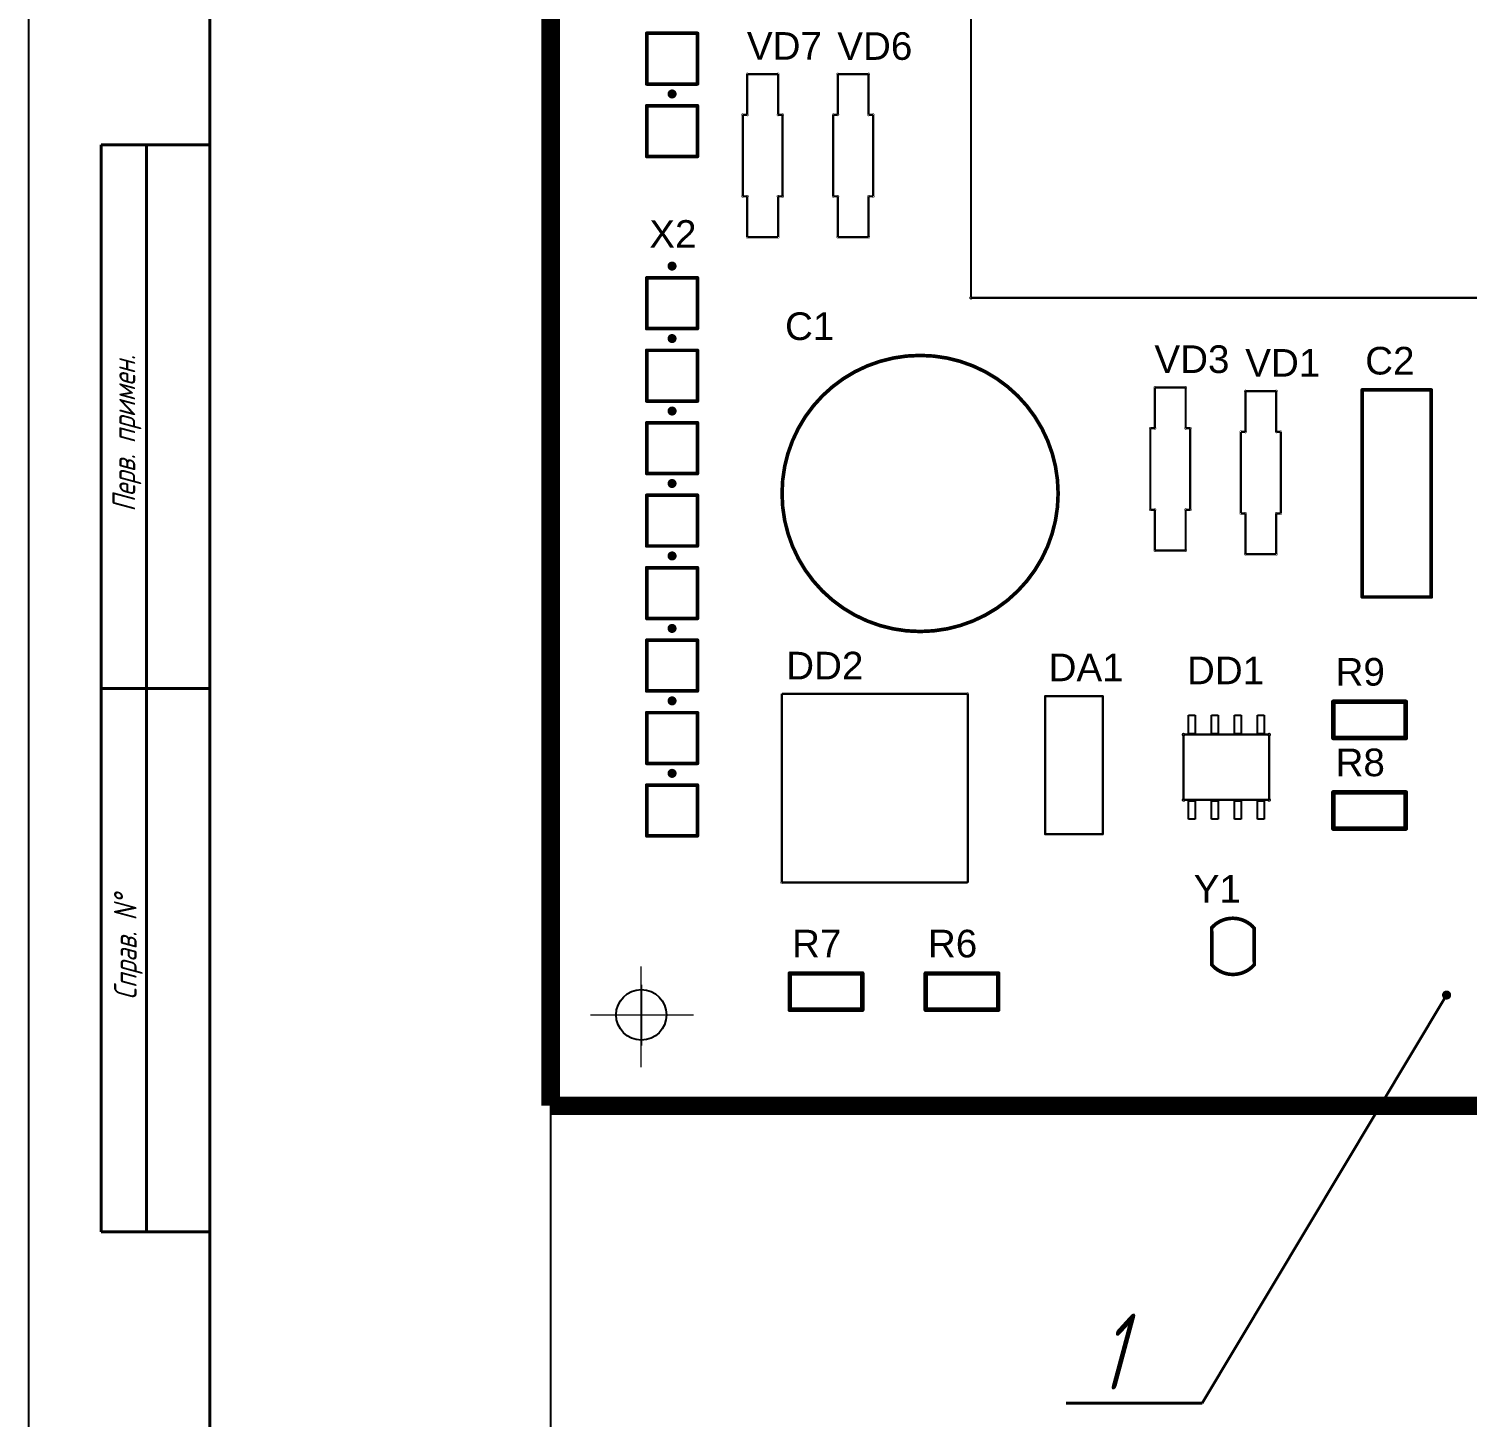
# Model space of a CAD drawing. Header units: millimetres. Extents: x 4478846 to 4492776, y 3796523 to 3799112.
# Drawn here: x 4489528.6 to 4489687.4, y 3797299.9 to 3797453.2 of the extents above; entities that cross this region are included whole.
import ezdxf
from ezdxf.enums import TextEntityAlignment as Align

# ---------------------------------------------------------------- set-up
doc = ezdxf.new("R2010")
doc.units = ezdxf.units.MM
doc.linetypes.add('CENTER2', pattern=[28.575, 19.05, -3.175, 3.175, -3.175])
doc.layers.get('Defpoints').update_dxf_attribs({"color": 5})
for name, color, linetype, lineweight in [('1', 1, 'Continuous', 40), ('2', 3, 'CENTER2', 20), ('dim', 7, 'Continuous', 20), ('Tonkaya', 3, 'Continuous', 25), ('Основная', 7, 'Continuous', 40)]:
    doc.layers.add(name, color=color, linetype=linetype, lineweight=lineweight)
for name, color, linetype in [('InternalPlane1', 76, 'Continuous'), ('KONTUR', 7, 'Continuous'), ('Mechanical16', 56, 'Continuous'), ('TopOverlay', 2, 'Continuous'), ('Текст', 4, 'Continuous')]:
    doc.layers.add(name, color=color, linetype=linetype)
doc.styles.add('35', font='gostw.shx', dxfattribs={"width": 0.65, "oblique": 15, "height": 3.5})
doc.styles.add('5', font='gostw.shx', dxfattribs={"width": 0.75, "oblique": 15, "height": 5})
doc.styles.add('7', font='gostw.shx', dxfattribs={"width": 0.75, "oblique": 15, "height": 7})
doc.styles.get("Standard").update_dxf_attribs({"font": 'arial.ttf'})
doc.styles.add('стиль1', font='romans.shx', dxfattribs={"width": 0.75, "oblique": 15, "height": 3.5})
doc.dimstyles.new('BUT$0', dxfattribs={"dimtxt": 3.5, "dimasz": 4, "dimexe": 2, "dimexo": 0, "dimgap": 1, "dimtad": 1, "dimdec": 4, "dimzin": 9, "dimdsep": 46, "dimtxsty": '35', "dimcen": 0, "dimclrd": 256, "dimclre": 256, "dimclrt": 256, "dimadec": 0, "dimazin": 0, "dimtfac": 0.7, "dimtdec": 4, "dimtmove": 0, "dimatfit": 0, "dimfxl": 1, "dimtolj": 1, "dimtzin": 9, "dimarcsym": 0})

# ---------------------------------------------------------------- blocks, each defined once
blk = doc.blocks.new('*D223')
at = {"layer": 'Defpoints', "color": 0, "transparency": 16777216}
for p in [(4489586.26, 3797524.32), (4489842.26, 3797524.32), (4489586.26, 3797290.23)]:
    blk.add_point(p, dxfattribs=at)
at = {"layer": 'dim', "lineweight": -2, "transparency": 16777216}
for p, q in [((4489586.26, 3797524.32), (4489586.26, 3797288.23)), ((4489842.26, 3797524.32), (4489842.26, 3797288.23)), ((4489838.26, 3797290.23), (4489590.26, 3797290.23))]:
    blk.add_line(p, q, dxfattribs=at)
at = {"layer": 'dim', "transparency": 16777216}
for points in [[(4489590.26, 3797290.9), (4489590.26, 3797289.57), (4489586.26, 3797290.23)], [(4489838.26, 3797290.9), (4489838.26, 3797289.57), (4489842.26, 3797290.23)]]:
    blk.add_solid(points, dxfattribs=at)
at = {"layer": 'dim', "transparency": 16777216, "insert": (4489712.78, 3797293.73), "char_height": 5, "attachment_point": 5, "style": '5'}
blk.add_mtext('\\A1;130*', dxfattribs=at)

msp = doc.modelspace()

# ---------------------------------------------------------------- linework, layer by layer
at = {"layer": '1'}
for p in [(4489685.16736, 3797346.53946), (4489643.1812, 3797301.47607)]:
    msp.add_line(p, (4489658.1812, 3797301.47607), dxfattribs=at)
at = {"layer": '1', "const_width": 2.032}
for points in [[(4489586.26336, 3797334.31577), (4489586.26336, 3797524.31577)], [(4489586.26336, 3797334.31577), (4489586.26336, 3797524.31577)], [(4489586.26336, 3797334.31577), (4489842.26336, 3797334.31577)]]:
    msp.add_lwpolyline(points, dxfattribs=at)
at = {"layer": '1', "const_width": 0.5, "flags": 128}
msp.add_lwpolyline([(4489684.91736, 3797346.53946, -1), (4489685.41736, 3797346.53946, -1)], format="xyb", close=True, dxfattribs=at)
at = {"layer": '2'}
for p, q in [((4489596.26336, 3797338.56664), (4489596.26336, 3797349.68977)), ((4489596.26336, 3797340.97497), (4489596.26336, 3797347.13464)), ((4489590.65554, 3797344.35064), (4489602.04736, 3797344.35064)), ((4489592.64415, 3797344.35064), (4489599.04736, 3797344.35064))]:
    msp.add_line(p, q, dxfattribs=at)
at = {"layer": 'InternalPlane1', "const_width": 2.032}
msp.add_lwpolyline([(4489586.26336, 3797334.31577), (4489842.26336, 3797334.31577)], dxfattribs=at)
at = {"layer": 'KONTUR', "color": 7}
msp.add_line((4489528.64734, 3797148.38812), (4489528.64734, 3797568.38812), dxfattribs=at)
at = {"layer": 'Mechanical16', "const_width": 0.05}
for points in [[(4489611.75841, 3797379.79575, 1), (4489611.80841, 3797379.79575, 1)], [(4489611.75841, 3797379.79575, 1), (4489611.80841, 3797379.79575, 1)], [(4489632.27836, 3797358.95576, 1), (4489632.32836, 3797358.95576, 1)], [(4489632.27836, 3797358.95576, 1), (4489632.32836, 3797358.95576, 1)]]:
    msp.add_lwpolyline(points, format="xyb", close=True, dxfattribs=at)
at = {"layer": 'Tonkaya', "color": 7, "lineweight": -2}
msp.add_line((4489596.26336, 3797347.65657), (4489596.26336, 3797340.97497), dxfattribs=at)
at = {"layer": 'TopOverlay'}
for p, q in [((4489656.68776, 3797375.39177), (4489656.68776, 3797377.42377)), ((4489656.68776, 3797377.42377), (4489657.39896, 3797377.42377)), ((4489656.68776, 3797375.39177), (4489656.68776, 3797377.42377)), ((4489656.68776, 3797377.42377), (4489657.39896, 3797377.42377)), ((4489657.39896, 3797377.42377), (4489657.39896, 3797375.39177)), ((4489657.39896, 3797377.42377), (4489657.39896, 3797375.39177)), ((4489659.22776, 3797375.39177), (4489659.22776, 3797377.42377)), ((4489659.22776, 3797377.42377), (4489659.93896, 3797377.42377)), ((4489659.22776, 3797375.39177), (4489659.22776, 3797377.42377)), ((4489659.22776, 3797377.42377), (4489659.93896, 3797377.42377)), ((4489659.93896, 3797377.42377), (4489659.93896, 3797375.39177)), ((4489659.93896, 3797377.42377), (4489659.93896, 3797375.39177)), ((4489661.76776, 3797375.39177), (4489661.76776, 3797377.42377)), ((4489661.76776, 3797377.42377), (4489662.47896, 3797377.42377)), ((4489661.76776, 3797375.39177), (4489661.76776, 3797377.42377)), ((4489661.76776, 3797377.42377), (4489662.47896, 3797377.42377)), ((4489662.47896, 3797377.42377), (4489662.47896, 3797375.39177)), ((4489662.47896, 3797377.42377), (4489662.47896, 3797375.39177)), ((4489664.30776, 3797375.39177), (4489664.30776, 3797377.42377)), ((4489664.30776, 3797377.42377), (4489665.01896, 3797377.42377)), ((4489664.30776, 3797375.39177), (4489664.30776, 3797377.42377)), ((4489664.30776, 3797377.42377), (4489665.01896, 3797377.42377)), ((4489665.01896, 3797377.42377), (4489665.01896, 3797375.39177)), ((4489665.01896, 3797377.42377), (4489665.01896, 3797375.39177)), ((4489657.39896, 3797375.39177), (4489656.68776, 3797375.39177)), ((4489657.39896, 3797375.39177), (4489656.68776, 3797375.39177)), ((4489659.93896, 3797375.39177), (4489659.22776, 3797375.39177)), ((4489659.93896, 3797375.39177), (4489659.22776, 3797375.39177)), ((4489662.47896, 3797375.39177), (4489661.76776, 3797375.39177)), ((4489662.47896, 3797375.39177), (4489661.76776, 3797375.39177)), ((4489665.01896, 3797375.39177), (4489664.30776, 3797375.39177)), ((4489665.01896, 3797375.39177), (4489664.30776, 3797375.39177)), ((4489656.68776, 3797365.94297), (4489656.68776, 3797367.97497)), ((4489656.68776, 3797367.97497), (4489657.39896, 3797367.97497)), ((4489656.68776, 3797365.94297), (4489656.68776, 3797367.97497)), ((4489656.68776, 3797367.97497), (4489657.39896, 3797367.97497)), ((4489657.39896, 3797367.97497), (4489657.39896, 3797365.94297)), ((4489657.39896, 3797367.97497), (4489657.39896, 3797365.94297)), ((4489659.22776, 3797365.94297), (4489659.22776, 3797367.97497)), ((4489659.22776, 3797367.97497), (4489659.93896, 3797367.97497)), ((4489659.22776, 3797365.94297), (4489659.22776, 3797367.97497)), ((4489659.22776, 3797367.97497), (4489659.93896, 3797367.97497)), ((4489659.93896, 3797367.97497), (4489659.93896, 3797365.94297)), ((4489659.93896, 3797367.97497), (4489659.93896, 3797365.94297)), ((4489661.76776, 3797365.94297), (4489661.76776, 3797367.97497)), ((4489661.76776, 3797367.97497), (4489662.47896, 3797367.97497)), ((4489661.76776, 3797365.94297), (4489661.76776, 3797367.97497)), ((4489661.76776, 3797367.97497), (4489662.47896, 3797367.97497)), ((4489662.47896, 3797367.97497), (4489662.47896, 3797365.94297)), ((4489662.47896, 3797367.97497), (4489662.47896, 3797365.94297)), ((4489664.30776, 3797365.94297), (4489664.30776, 3797367.97497)), ((4489664.30776, 3797367.97497), (4489665.01896, 3797367.97497)), ((4489664.30776, 3797365.94297), (4489664.30776, 3797367.97497)), ((4489664.30776, 3797367.97497), (4489665.01896, 3797367.97497)), ((4489665.01896, 3797367.97497), (4489665.01896, 3797365.94297)), ((4489665.01896, 3797367.97497), (4489665.01896, 3797365.94297)), ((4489657.39896, 3797365.94297), (4489656.68776, 3797365.94297)), ((4489657.39896, 3797365.94297), (4489656.68776, 3797365.94297)), ((4489659.93896, 3797365.94297), (4489659.22776, 3797365.94297)), ((4489659.93896, 3797365.94297), (4489659.22776, 3797365.94297)), ((4489662.47896, 3797365.94297), (4489661.76776, 3797365.94297)), ((4489662.47896, 3797365.94297), (4489661.76776, 3797365.94297)), ((4489665.01896, 3797365.94297), (4489664.30776, 3797365.94297)), ((4489665.01896, 3797365.94297), (4489664.30776, 3797365.94297))]:
    msp.add_line(p, q, dxfattribs=at)
for points, const_width in [([(4489632.66333, 3797423.51575), (4489632.66333, 3797512.51573)], 0.254), ([(4489596.86335, 3797447.11581), (4489596.86335, 3797452.7158)], 0.4), ([(4489596.86335, 3797452.7158), (4489602.46334, 3797452.7158)], 0.4), ([(4489602.46334, 3797447.11581), (4489602.46334, 3797452.7158)], 0.4), ([(4489596.86335, 3797447.11581), (4489602.46334, 3797447.11581)], 0.4), ([(4489607.96335, 3797448.21573), (4489611.3634, 3797448.21573)], 0.254), ([(4489607.96335, 3797443.71576), (4489607.96335, 3797448.21573)], 0.254), ([(4489611.3634, 3797443.71576), (4489611.3634, 3797448.21573)], 0.254), ([(4489617.96333, 3797448.21573), (4489621.36338, 3797448.21573)], 0.254), ([(4489617.96333, 3797443.71576), (4489617.96333, 3797448.21573)], 0.254), ([(4489621.36338, 3797443.71576), (4489621.36338, 3797448.21573)], 0.254), ([(4489596.86335, 3797439.11572), (4489596.86335, 3797444.71581)], 0.4), ([(4489596.86335, 3797444.71581), (4489602.46334, 3797444.71581)], 0.4), ([(4489602.46334, 3797439.11582), (4489602.46334, 3797444.71581)], 0.4), ([(4489607.46338, 3797443.71576), (4489607.96335, 3797443.71576)], 0.254), ([(4489607.46338, 3797434.71573), (4489607.46338, 3797443.71576)], 0.254), ([(4489611.3634, 3797443.71576), (4489611.86337, 3797443.71576)], 0.254), ([(4489611.86337, 3797434.71573), (4489611.86337, 3797443.71576)], 0.254), ([(4489617.46336, 3797443.71576), (4489617.96333, 3797443.71576)], 0.254), ([(4489617.46336, 3797434.71573), (4489617.46336, 3797443.71576)], 0.254), ([(4489621.36338, 3797443.71576), (4489621.86335, 3797443.71576)], 0.254), ([(4489621.86335, 3797434.71573), (4489621.86335, 3797443.71576)], 0.254), ([(4489596.86335, 3797439.11582), (4489602.46334, 3797439.11582)], 0.4), ([(4489607.46338, 3797434.71573), (4489607.96335, 3797434.71573)], 0.254), ([(4489607.96335, 3797430.21577), (4489607.96335, 3797434.71573)], 0.254), ([(4489611.3634, 3797430.21577), (4489611.3634, 3797434.71573)], 0.254), ([(4489611.3634, 3797434.71573), (4489611.86337, 3797434.71573)], 0.254), ([(4489617.46336, 3797434.71573), (4489617.96333, 3797434.71573)], 0.254), ([(4489617.96333, 3797430.21577), (4489617.96333, 3797434.71573)], 0.254), ([(4489621.36338, 3797430.21577), (4489621.36338, 3797434.71573)], 0.254), ([(4489621.36338, 3797434.71573), (4489621.86335, 3797434.71573)], 0.254), ([(4489607.96335, 3797430.21577), (4489611.3634, 3797430.21577)], 0.254), ([(4489617.96333, 3797430.21577), (4489621.36338, 3797430.21577)], 0.254), ([(4489596.86335, 3797420.11581), (4489596.86335, 3797425.7158)], 0.4), ([(4489596.86335, 3797425.7158), (4489602.46334, 3797425.7158)], 0.4), ([(4489602.46334, 3797420.11581), (4489602.46334, 3797425.7158)], 0.4), ([(4489632.66333, 3797423.51575), (4489801.66335, 3797423.51575)], 0.254), ([(4489596.86335, 3797420.11581), (4489602.46334, 3797420.11581)], 0.4), ([(4489596.86335, 3797417.71582), (4489602.46334, 3797417.71582)], 0.4), ([(4489596.86335, 3797412.11573), (4489596.86335, 3797417.71582)], 0.4), ([(4489602.46334, 3797412.11583), (4489602.46334, 3797417.71582)], 0.4), ([(4489652.96331, 3797413.61575), (4489656.36336, 3797413.61575)], 0.254), ([(4489652.96331, 3797409.11578), (4489652.96331, 3797413.61575)], 0.254), ([(4489656.36336, 3797409.11578), (4489656.36336, 3797413.61575)], 0.254), ([(4489675.85339, 3797390.4858), (4489675.85339, 3797413.3458)], 0.4), ([(4489675.85339, 3797413.3458), (4489683.47339, 3797413.3458)], 0.4), ([(4489683.47339, 3797390.4858), (4489683.47339, 3797413.3458)], 0.4), ([(4489596.86335, 3797412.11583), (4489602.46334, 3797412.11583)], 0.4), ([(4489662.96339, 3797413.21575), (4489666.36334, 3797413.21575)], 0.254), ([(4489662.96339, 3797408.71578), (4489662.96339, 3797413.21575)], 0.254), ([(4489666.36334, 3797408.71578), (4489666.36334, 3797413.21575)], 0.254), ([(4489596.86335, 3797409.71573), (4489602.46334, 3797409.71573)], 0.4), ([(4489596.86335, 3797404.11574), (4489596.86335, 3797409.71573)], 0.4), ([(4489602.46334, 3797404.11574), (4489602.46334, 3797409.71573)], 0.4), ([(4489652.46334, 3797409.11578), (4489652.96331, 3797409.11578)], 0.254), ([(4489652.46334, 3797400.11575), (4489652.46334, 3797409.11578)], 0.254), ([(4489656.36336, 3797409.11578), (4489656.86333, 3797409.11578)], 0.254), ([(4489656.86333, 3797400.11575), (4489656.86333, 3797409.11578)], 0.254), ([(4489662.46332, 3797408.71578), (4489662.96339, 3797408.71578)], 0.254), ([(4489662.46332, 3797399.71575), (4489662.46332, 3797408.71578)], 0.254), ([(4489666.36334, 3797408.71578), (4489666.86341, 3797408.71578)], 0.254), ([(4489666.86341, 3797399.71575), (4489666.86341, 3797408.71578)], 0.254), ([(4489596.86335, 3797404.11574), (4489602.46334, 3797404.11574)], 0.4), ([(4489596.86335, 3797401.71575), (4489602.46334, 3797401.71575)], 0.4), ([(4489596.86335, 3797396.11576), (4489596.86335, 3797401.71575)], 0.4), ([(4489602.46334, 3797396.11576), (4489602.46334, 3797401.71575)], 0.4), ([(4489652.46334, 3797400.11575), (4489652.96331, 3797400.11575)], 0.254), ([(4489652.96331, 3797395.61578), (4489652.96331, 3797400.11575)], 0.254), ([(4489656.36336, 3797395.61578), (4489656.36336, 3797400.11575)], 0.254), ([(4489656.36336, 3797400.11575), (4489656.86333, 3797400.11575)], 0.254), ([(4489662.46332, 3797399.71575), (4489662.96339, 3797399.71575)], 0.254), ([(4489662.96339, 3797395.21579), (4489662.96339, 3797399.71575)], 0.254), ([(4489666.36334, 3797395.21579), (4489666.36334, 3797399.71575)], 0.254), ([(4489666.36334, 3797399.71575), (4489666.86341, 3797399.71575)], 0.254), ([(4489596.86335, 3797396.11576), (4489602.46334, 3797396.11576)], 0.4), ([(4489652.96331, 3797395.61578), (4489656.36336, 3797395.61578)], 0.254), ([(4489662.96339, 3797395.21579), (4489666.36334, 3797395.21579)], 0.254), ([(4489596.86335, 3797393.71576), (4489602.46334, 3797393.71576)], 0.4), ([(4489596.86335, 3797388.11577), (4489596.86335, 3797393.71576)], 0.4), ([(4489602.46334, 3797388.11577), (4489602.46334, 3797393.71576)], 0.4), ([(4489675.85339, 3797390.4858), (4489683.47339, 3797390.4858)], 0.4), ([(4489596.86335, 3797388.11577), (4489602.46334, 3797388.11577)], 0.4), ([(4489596.86335, 3797380.11579), (4489596.86335, 3797385.71578)], 0.4), ([(4489596.86335, 3797385.71578), (4489602.46334, 3797385.71578)], 0.4), ([(4489602.46334, 3797380.11579), (4489602.46334, 3797385.71578)], 0.4), ([(4489596.86335, 3797380.11579), (4489602.46334, 3797380.11579)], 0.4), ([(4489611.78341, 3797379.79575), (4489632.30336, 3797379.79575)], 0.254), ([(4489611.78341, 3797358.95576), (4489611.78341, 3797379.79575)], 0.254), ([(4489632.30336, 3797358.95576), (4489632.30336, 3797379.79575)], 0.254), ([(4489640.85341, 3797364.29576), (4489640.85341, 3797379.53576)], 0.254), ([(4489640.85341, 3797379.53576), (4489647.20341, 3797379.53576)], 0.254), ([(4489647.20341, 3797364.29576), (4489647.20341, 3797379.53576)], 0.254), ([(4489672.66335, 3797378.91579), (4489680.66333, 3797378.91579)], 0.508), ([(4489672.66335, 3797374.9158), (4489672.66335, 3797378.91579)], 0.508), ([(4489680.66333, 3797374.9158), (4489680.66333, 3797378.91579)], 0.508), ([(4489596.86335, 3797372.11581), (4489596.86335, 3797377.7158)], 0.4), ([(4489596.86335, 3797377.7158), (4489602.46334, 3797377.7158)], 0.4), ([(4489602.46334, 3797372.11581), (4489602.46334, 3797377.7158)], 0.4), ([(4489656.12937, 3797368.07741), (4489656.12937, 3797375.28938)], 0.254), ([(4489656.12937, 3797375.28938), (4489665.57736, 3797375.28938)], 0.254), ([(4489656.12937, 3797375.28938), (4489665.57736, 3797375.28938)], 0.254), ([(4489665.57736, 3797368.07741), (4489665.57736, 3797375.28938)], 0.254), ([(4489672.66335, 3797374.9158), (4489680.66333, 3797374.9158)], 0.508), ([(4489596.86335, 3797372.11581), (4489602.46334, 3797372.11581)], 0.4), ([(4489596.86335, 3797364.11582), (4489596.86335, 3797369.71581)], 0.4), ([(4489596.86335, 3797369.71581), (4489602.46334, 3797369.71581)], 0.4), ([(4489602.46334, 3797364.11582), (4489602.46334, 3797369.71581)], 0.4), ([(4489672.66335, 3797368.91581), (4489680.66333, 3797368.91581)], 0.508), ([(4489672.66335, 3797364.91582), (4489672.66335, 3797368.91581)], 0.508), ([(4489680.66333, 3797364.91582), (4489680.66333, 3797368.91581)], 0.508), ([(4489656.12937, 3797368.07741), (4489665.57736, 3797368.07741)], 0.254), ([(4489656.12937, 3797368.07741), (4489665.57736, 3797368.07741)], 0.254), ([(4489596.86335, 3797364.11582), (4489602.46334, 3797364.11582)], 0.4), ([(4489640.85341, 3797364.29576), (4489647.20341, 3797364.29576)], 0.254), ([(4489672.66335, 3797364.91582), (4489680.66333, 3797364.91582)], 0.508), ([(4489611.78341, 3797358.95576), (4489632.30336, 3797358.95576)], 0.254), ([(4489659.25288, 3797349.93657), (4489659.23292, 3797353.96004)], 0.4), ([(4489663.94195, 3797349.90403), (4489663.922, 3797353.92751)], 0.4), ([(4489612.66337, 3797348.91575), (4489620.66335, 3797348.91575)], 0.508), ([(4489612.66337, 3797344.91576), (4489612.66337, 3797348.91575)], 0.508), ([(4489620.66335, 3797344.91576), (4489620.66335, 3797348.91575)], 0.508), ([(4489627.66339, 3797348.91575), (4489635.66337, 3797348.91575)], 0.508), ([(4489627.66339, 3797344.91576), (4489627.66339, 3797348.91575)], 0.508), ([(4489635.66337, 3797344.91576), (4489635.66337, 3797348.91575)], 0.508), ([(4489612.66337, 3797344.91576), (4489620.66335, 3797344.91576)], 0.508), ([(4489627.66339, 3797344.91576), (4489635.66337, 3797344.91576)], 0.508)]:
    msp.add_lwpolyline(points, dxfattribs=dict(at, const_width=const_width))
for points, const_width in [([(4489596.76335, 3797452.7158, 1), (4489596.96335, 3797452.7158, 1)], 0.2), ([(4489596.76335, 3797452.7158, 1), (4489596.96335, 3797452.7158, 1)], 0.2), ([(4489602.36334, 3797452.7158, 1), (4489602.56334, 3797452.7158, 1)], 0.2), ([(4489602.36334, 3797452.7158, 1), (4489602.56334, 3797452.7158, 1)], 0.2), ([(4489607.93835, 3797448.21573, 1), (4489607.98835, 3797448.21573, 1)], 0.254), ([(4489607.93835, 3797448.21573, 1), (4489607.98835, 3797448.21573, 1)], 0.254), ([(4489611.3384, 3797448.21573, 1), (4489611.38839, 3797448.21573, 1)], 0.254), ([(4489611.3384, 3797448.21573, 1), (4489611.38839, 3797448.21573, 1)], 0.254), ([(4489617.93833, 3797448.21573, 1), (4489617.98833, 3797448.21573, 1)], 0.254), ([(4489617.93833, 3797448.21573, 1), (4489617.98833, 3797448.21573, 1)], 0.254), ([(4489621.33838, 3797448.21573, 1), (4489621.38837, 3797448.21573, 1)], 0.254), ([(4489621.33838, 3797448.21573, 1), (4489621.38837, 3797448.21573, 1)], 0.254), ([(4489596.76335, 3797447.11581, 1), (4489596.96335, 3797447.11581, 1)], 0.2), ([(4489596.76335, 3797447.11581, 1), (4489596.96335, 3797447.11581, 1)], 0.2), ([(4489602.36334, 3797447.11581, 1), (4489602.56334, 3797447.11581, 1)], 0.2), ([(4489602.36334, 3797447.11581, 1), (4489602.56334, 3797447.11581, 1)], 0.2), ([(4489599.91336, 3797446.01577, 1), (4489599.41336, 3797446.01577, 1)], 0.5), ([(4489599.28836, 3797446.01577, 1), (4489599.53835, 3797446.01577, 1)], 0.25), ([(4489599.78836, 3797446.01577, 1), (4489600.03836, 3797446.01577, 1)], 0.25), ([(4489596.76335, 3797444.71581, 1), (4489596.96335, 3797444.71581, 1)], 0.2), ([(4489596.76335, 3797444.71581, 1), (4489596.96335, 3797444.71581, 1)], 0.2), ([(4489602.36334, 3797444.71581, 1), (4489602.56334, 3797444.71581, 1)], 0.2), ([(4489602.36334, 3797444.71581, 1), (4489602.56334, 3797444.71581, 1)], 0.2), ([(4489607.43838, 3797443.71576, 1), (4489607.48838, 3797443.71576, 1)], 0.254), ([(4489607.43838, 3797443.71576, 1), (4489607.48838, 3797443.71576, 1)], 0.254), ([(4489607.93835, 3797443.71576, 1), (4489607.98835, 3797443.71576, 1)], 0.254), ([(4489607.93835, 3797443.71576, 1), (4489607.98835, 3797443.71576, 1)], 0.254), ([(4489611.3384, 3797443.71576, 1), (4489611.38839, 3797443.71576, 1)], 0.254), ([(4489611.3384, 3797443.71576, 1), (4489611.38839, 3797443.71576, 1)], 0.254), ([(4489611.83837, 3797443.71576, 1), (4489611.88837, 3797443.71576, 1)], 0.254), ([(4489611.83837, 3797443.71576, 1), (4489611.88837, 3797443.71576, 1)], 0.254), ([(4489617.43836, 3797443.71576, 1), (4489617.48836, 3797443.71576, 1)], 0.254), ([(4489617.43836, 3797443.71576, 1), (4489617.48836, 3797443.71576, 1)], 0.254), ([(4489617.93833, 3797443.71576, 1), (4489617.98833, 3797443.71576, 1)], 0.254), ([(4489617.93833, 3797443.71576, 1), (4489617.98833, 3797443.71576, 1)], 0.254), ([(4489621.33838, 3797443.71576, 1), (4489621.38837, 3797443.71576, 1)], 0.254), ([(4489621.33838, 3797443.71576, 1), (4489621.38837, 3797443.71576, 1)], 0.254), ([(4489621.83835, 3797443.71576, 1), (4489621.88835, 3797443.71576, 1)], 0.254), ([(4489621.83835, 3797443.71576, 1), (4489621.88835, 3797443.71576, 1)], 0.254), ([(4489596.76335, 3797439.11582, 1), (4489596.96335, 3797439.11582, 1)], 0.2), ([(4489596.76335, 3797439.11572, 1), (4489596.96335, 3797439.11572, 1)], 0.2), ([(4489602.36334, 3797439.11582, 1), (4489602.56334, 3797439.11582, 1)], 0.2), ([(4489602.36334, 3797439.11582, 1), (4489602.56334, 3797439.11582, 1)], 0.2), ([(4489607.43838, 3797434.71573, 1), (4489607.48838, 3797434.71573, 1)], 0.254), ([(4489607.43838, 3797434.71573, 1), (4489607.48838, 3797434.71573, 1)], 0.254), ([(4489607.93835, 3797434.71573, 1), (4489607.98835, 3797434.71573, 1)], 0.254), ([(4489607.93835, 3797434.71573, 1), (4489607.98835, 3797434.71573, 1)], 0.254), ([(4489611.3384, 3797434.71573, 1), (4489611.38839, 3797434.71573, 1)], 0.254), ([(4489611.3384, 3797434.71573, 1), (4489611.38839, 3797434.71573, 1)], 0.254), ([(4489611.83837, 3797434.71573, 1), (4489611.88837, 3797434.71573, 1)], 0.254), ([(4489611.83837, 3797434.71573, 1), (4489611.88837, 3797434.71573, 1)], 0.254), ([(4489617.43836, 3797434.71573, 1), (4489617.48836, 3797434.71573, 1)], 0.254), ([(4489617.43836, 3797434.71573, 1), (4489617.48836, 3797434.71573, 1)], 0.254), ([(4489617.93833, 3797434.71573, 1), (4489617.98833, 3797434.71573, 1)], 0.254), ([(4489617.93833, 3797434.71573, 1), (4489617.98833, 3797434.71573, 1)], 0.254), ([(4489621.33838, 3797434.71573, 1), (4489621.38837, 3797434.71573, 1)], 0.254), ([(4489621.33838, 3797434.71573, 1), (4489621.38837, 3797434.71573, 1)], 0.254), ([(4489621.83835, 3797434.71573, 1), (4489621.88835, 3797434.71573, 1)], 0.254), ([(4489621.83835, 3797434.71573, 1), (4489621.88835, 3797434.71573, 1)], 0.254), ([(4489607.93835, 3797430.21577, 1), (4489607.98835, 3797430.21577, 1)], 0.254), ([(4489607.93835, 3797430.21577, 1), (4489607.98835, 3797430.21577, 1)], 0.254), ([(4489611.3384, 3797430.21577, 1), (4489611.38839, 3797430.21577, 1)], 0.254), ([(4489611.3384, 3797430.21577, 1), (4489611.38839, 3797430.21577, 1)], 0.254), ([(4489617.93833, 3797430.21577, 1), (4489617.98833, 3797430.21577, 1)], 0.254), ([(4489617.93833, 3797430.21577, 1), (4489617.98833, 3797430.21577, 1)], 0.254), ([(4489621.33838, 3797430.21577, 1), (4489621.38837, 3797430.21577, 1)], 0.254), ([(4489621.33838, 3797430.21577, 1), (4489621.38837, 3797430.21577, 1)], 0.254), ([(4489599.91336, 3797427.01577, 1), (4489599.41336, 3797427.01577, 1)], 0.5), ([(4489599.28836, 3797427.01577, 1), (4489599.53835, 3797427.01577, 1)], 0.25), ([(4489599.78836, 3797427.01577, 1), (4489600.03836, 3797427.01577, 1)], 0.25), ([(4489596.76335, 3797425.7158, 1), (4489596.96335, 3797425.7158, 1)], 0.2), ([(4489596.76335, 3797425.7158, 1), (4489596.96335, 3797425.7158, 1)], 0.2), ([(4489602.36334, 3797425.7158, 1), (4489602.56334, 3797425.7158, 1)], 0.2), ([(4489602.36334, 3797425.7158, 1), (4489602.56334, 3797425.7158, 1)], 0.2), ([(4489632.59983, 3797423.51575, 1), (4489632.72683, 3797423.51575, 1)], 0.254), ([(4489632.59983, 3797423.51575, 1), (4489632.72683, 3797423.51575, 1)], 0.254), ([(4489596.76335, 3797420.11581, 1), (4489596.96335, 3797420.11581, 1)], 0.2), ([(4489596.76335, 3797420.11581, 1), (4489596.96335, 3797420.11581, 1)], 0.2), ([(4489602.36334, 3797420.11581, 1), (4489602.56334, 3797420.11581, 1)], 0.2), ([(4489602.36334, 3797420.11581, 1), (4489602.56334, 3797420.11581, 1)], 0.2), ([(4489599.91336, 3797419.01577, 1), (4489599.41336, 3797419.01577, 1)], 0.5), ([(4489599.28836, 3797419.01577, 1), (4489599.53835, 3797419.01577, 1)], 0.25), ([(4489599.78836, 3797419.01577, 1), (4489600.03836, 3797419.01577, 1)], 0.25), ([(4489596.76335, 3797417.71582, 1), (4489596.96335, 3797417.71582, 1)], 0.2), ([(4489596.76335, 3797417.71582, 1), (4489596.96335, 3797417.71582, 1)], 0.2), ([(4489602.36334, 3797417.71582, 1), (4489602.56334, 3797417.71582, 1)], 0.2), ([(4489602.36334, 3797417.71582, 1), (4489602.56334, 3797417.71582, 1)], 0.2), ([(4489642.28336, 3797401.91577, 1), (4489611.80336, 3797401.91577, 1)], 0.4), ([(4489652.93831, 3797413.61575, 1), (4489652.98831, 3797413.61575, 1)], 0.254), ([(4489652.93831, 3797413.61575, 1), (4489652.98831, 3797413.61575, 1)], 0.254), ([(4489656.33836, 3797413.61575, 1), (4489656.38836, 3797413.61575, 1)], 0.254), ([(4489656.33836, 3797413.61575, 1), (4489656.38836, 3797413.61575, 1)], 0.254), ([(4489675.75339, 3797413.3458, 1), (4489675.95339, 3797413.3458, 1)], 0.2), ([(4489675.75339, 3797413.3458, 1), (4489675.95339, 3797413.3458, 1)], 0.2), ([(4489683.37339, 3797413.3458, 1), (4489683.57339, 3797413.3458, 1)], 0.2), ([(4489683.37339, 3797413.3458, 1), (4489683.57339, 3797413.3458, 1)], 0.2), ([(4489596.76335, 3797412.11583, 1), (4489596.96335, 3797412.11583, 1)], 0.2), ([(4489596.76335, 3797412.11573, 1), (4489596.96335, 3797412.11573, 1)], 0.2), ([(4489602.36334, 3797412.11583, 1), (4489602.56334, 3797412.11583, 1)], 0.2), ([(4489602.36334, 3797412.11583, 1), (4489602.56334, 3797412.11583, 1)], 0.2), ([(4489662.9384, 3797413.21575, 1), (4489662.98839, 3797413.21575, 1)], 0.254), ([(4489662.9384, 3797413.21575, 1), (4489662.98839, 3797413.21575, 1)], 0.254), ([(4489666.33834, 3797413.21575, 1), (4489666.38834, 3797413.21575, 1)], 0.254), ([(4489666.33834, 3797413.21575, 1), (4489666.38834, 3797413.21575, 1)], 0.254), ([(4489599.91336, 3797411.01577, 1), (4489599.41336, 3797411.01577, 1)], 0.5), ([(4489599.28836, 3797411.01577, 1), (4489599.53835, 3797411.01577, 1)], 0.25), ([(4489599.78836, 3797411.01577, 1), (4489600.03836, 3797411.01577, 1)], 0.25), ([(4489596.76335, 3797409.71573, 1), (4489596.96335, 3797409.71573, 1)], 0.2), ([(4489596.76335, 3797409.71573, 1), (4489596.96335, 3797409.71573, 1)], 0.2), ([(4489602.36334, 3797409.71573, 1), (4489602.56334, 3797409.71573, 1)], 0.2), ([(4489602.36334, 3797409.71573, 1), (4489602.56334, 3797409.71573, 1)], 0.2), ([(4489652.43834, 3797409.11578, 1), (4489652.48834, 3797409.11578, 1)], 0.254), ([(4489652.43834, 3797409.11578, 1), (4489652.48834, 3797409.11578, 1)], 0.254), ([(4489652.93831, 3797409.11578, 1), (4489652.98831, 3797409.11578, 1)], 0.254), ([(4489652.93831, 3797409.11578, 1), (4489652.98831, 3797409.11578, 1)], 0.254), ([(4489656.33836, 3797409.11578, 1), (4489656.38836, 3797409.11578, 1)], 0.254), ([(4489656.33836, 3797409.11578, 1), (4489656.38836, 3797409.11578, 1)], 0.254), ([(4489656.83833, 3797409.11578, 1), (4489656.88833, 3797409.11578, 1)], 0.254), ([(4489656.83833, 3797409.11578, 1), (4489656.88833, 3797409.11578, 1)], 0.254), ([(4489662.43832, 3797408.71578, 1), (4489662.48832, 3797408.71578, 1)], 0.254), ([(4489662.43832, 3797408.71578, 1), (4489662.48832, 3797408.71578, 1)], 0.254), ([(4489662.9384, 3797408.71578, 1), (4489662.98839, 3797408.71578, 1)], 0.254), ([(4489662.9384, 3797408.71578, 1), (4489662.98839, 3797408.71578, 1)], 0.254), ([(4489666.33834, 3797408.71578, 1), (4489666.38834, 3797408.71578, 1)], 0.254), ([(4489666.33834, 3797408.71578, 1), (4489666.38834, 3797408.71578, 1)], 0.254), ([(4489666.83841, 3797408.71578, 1), (4489666.88841, 3797408.71578, 1)], 0.254), ([(4489666.83841, 3797408.71578, 1), (4489666.88841, 3797408.71578, 1)], 0.254), ([(4489596.76335, 3797404.11574, 1), (4489596.96335, 3797404.11574, 1)], 0.2), ([(4489596.76335, 3797404.11574, 1), (4489596.96335, 3797404.11574, 1)], 0.2), ([(4489602.36334, 3797404.11574, 1), (4489602.56334, 3797404.11574, 1)], 0.2), ([(4489602.36334, 3797404.11574, 1), (4489602.56334, 3797404.11574, 1)], 0.2), ([(4489599.91336, 3797403.01577, 1), (4489599.41336, 3797403.01577, 1)], 0.5), ([(4489599.28836, 3797403.01577, 1), (4489599.53835, 3797403.01577, 1)], 0.25), ([(4489599.78836, 3797403.01577, 1), (4489600.03836, 3797403.01577, 1)], 0.25), ([(4489596.76335, 3797401.71575, 1), (4489596.96335, 3797401.71575, 1)], 0.2), ([(4489596.76335, 3797401.71575, 1), (4489596.96335, 3797401.71575, 1)], 0.2), ([(4489602.36334, 3797401.71575, 1), (4489602.56334, 3797401.71575, 1)], 0.2), ([(4489602.36334, 3797401.71575, 1), (4489602.56334, 3797401.71575, 1)], 0.2), ([(4489611.70336, 3797401.91577, 1), (4489611.90336, 3797401.91577, 1)], 0.2), ([(4489642.18336, 3797401.91577, 1), (4489642.38336, 3797401.91577, 1)], 0.2), ([(4489652.43834, 3797400.11575, 1), (4489652.48834, 3797400.11575, 1)], 0.254), ([(4489652.43834, 3797400.11575, 1), (4489652.48834, 3797400.11575, 1)], 0.254), ([(4489652.93831, 3797400.11575, 1), (4489652.98831, 3797400.11575, 1)], 0.254), ([(4489652.93831, 3797400.11575, 1), (4489652.98831, 3797400.11575, 1)], 0.254), ([(4489656.33836, 3797400.11575, 1), (4489656.38836, 3797400.11575, 1)], 0.254), ([(4489656.33836, 3797400.11575, 1), (4489656.38836, 3797400.11575, 1)], 0.254), ([(4489656.83833, 3797400.11575, 1), (4489656.88833, 3797400.11575, 1)], 0.254), ([(4489656.83833, 3797400.11575, 1), (4489656.88833, 3797400.11575, 1)], 0.254), ([(4489662.43832, 3797399.71575, 1), (4489662.48832, 3797399.71575, 1)], 0.254), ([(4489662.43832, 3797399.71575, 1), (4489662.48832, 3797399.71575, 1)], 0.254), ([(4489662.9384, 3797399.71575, 1), (4489662.98839, 3797399.71575, 1)], 0.254), ([(4489662.9384, 3797399.71575, 1), (4489662.98839, 3797399.71575, 1)], 0.254), ([(4489666.33834, 3797399.71575, 1), (4489666.38834, 3797399.71575, 1)], 0.254), ([(4489666.33834, 3797399.71575, 1), (4489666.38834, 3797399.71575, 1)], 0.254), ([(4489666.83841, 3797399.71575, 1), (4489666.88841, 3797399.71575, 1)], 0.254), ([(4489666.83841, 3797399.71575, 1), (4489666.88841, 3797399.71575, 1)], 0.254), ([(4489596.76335, 3797396.11576, 1), (4489596.96335, 3797396.11576, 1)], 0.2), ([(4489596.76335, 3797396.11576, 1), (4489596.96335, 3797396.11576, 1)], 0.2), ([(4489602.36334, 3797396.11576, 1), (4489602.56334, 3797396.11576, 1)], 0.2), ([(4489602.36334, 3797396.11576, 1), (4489602.56334, 3797396.11576, 1)], 0.2), ([(4489599.91336, 3797395.01578, 1), (4489599.41336, 3797395.01578, 1)], 0.5), ([(4489599.28836, 3797395.01578, 1), (4489599.53835, 3797395.01578, 1)], 0.25), ([(4489599.78836, 3797395.01578, 1), (4489600.03836, 3797395.01578, 1)], 0.25), ([(4489652.93831, 3797395.61578, 1), (4489652.98831, 3797395.61578, 1)], 0.254), ([(4489652.93831, 3797395.61578, 1), (4489652.98831, 3797395.61578, 1)], 0.254), ([(4489656.33836, 3797395.61578, 1), (4489656.38836, 3797395.61578, 1)], 0.254), ([(4489656.33836, 3797395.61578, 1), (4489656.38836, 3797395.61578, 1)], 0.254), ([(4489662.9384, 3797395.21579, 1), (4489662.98839, 3797395.21579, 1)], 0.254), ([(4489662.9384, 3797395.21579, 1), (4489662.98839, 3797395.21579, 1)], 0.254), ([(4489666.33834, 3797395.21579, 1), (4489666.38834, 3797395.21579, 1)], 0.254), ([(4489666.33834, 3797395.21579, 1), (4489666.38834, 3797395.21579, 1)], 0.254), ([(4489596.76335, 3797393.71576, 1), (4489596.96335, 3797393.71576, 1)], 0.2), ([(4489596.76335, 3797393.71576, 1), (4489596.96335, 3797393.71576, 1)], 0.2), ([(4489602.36334, 3797393.71576, 1), (4489602.56334, 3797393.71576, 1)], 0.2), ([(4489602.36334, 3797393.71576, 1), (4489602.56334, 3797393.71576, 1)], 0.2), ([(4489675.75339, 3797390.4858, 1), (4489675.95339, 3797390.4858, 1)], 0.2), ([(4489675.75339, 3797390.4858, 1), (4489675.95339, 3797390.4858, 1)], 0.2), ([(4489683.37339, 3797390.4858, 1), (4489683.57339, 3797390.4858, 1)], 0.2), ([(4489683.37339, 3797390.4858, 1), (4489683.57339, 3797390.4858, 1)], 0.2), ([(4489596.76335, 3797388.11577, 1), (4489596.96335, 3797388.11577, 1)], 0.2), ([(4489596.76335, 3797388.11577, 1), (4489596.96335, 3797388.11577, 1)], 0.2), ([(4489602.36334, 3797388.11577, 1), (4489602.56334, 3797388.11577, 1)], 0.2), ([(4489602.36334, 3797388.11577, 1), (4489602.56334, 3797388.11577, 1)], 0.2), ([(4489599.91336, 3797387.01578, 1), (4489599.41336, 3797387.01578, 1)], 0.5), ([(4489599.28836, 3797387.01578, 1), (4489599.53835, 3797387.01578, 1)], 0.25), ([(4489599.78836, 3797387.01578, 1), (4489600.03836, 3797387.01578, 1)], 0.25), ([(4489596.76335, 3797385.71578, 1), (4489596.96335, 3797385.71578, 1)], 0.2), ([(4489596.76335, 3797385.71578, 1), (4489596.96335, 3797385.71578, 1)], 0.2), ([(4489602.36334, 3797385.71578, 1), (4489602.56334, 3797385.71578, 1)], 0.2), ([(4489602.36334, 3797385.71578, 1), (4489602.56334, 3797385.71578, 1)], 0.2), ([(4489596.76335, 3797380.11579, 1), (4489596.96335, 3797380.11579, 1)], 0.2), ([(4489596.76335, 3797380.11579, 1), (4489596.96335, 3797380.11579, 1)], 0.2), ([(4489602.36334, 3797380.11579, 1), (4489602.56334, 3797380.11579, 1)], 0.2), ([(4489602.36334, 3797380.11579, 1), (4489602.56334, 3797380.11579, 1)], 0.2), ([(4489599.91336, 3797379.01577, 1), (4489599.41336, 3797379.01577, 1)], 0.5), ([(4489599.28836, 3797379.01577, 1), (4489599.53835, 3797379.01577, 1)], 0.25), ([(4489599.78836, 3797379.01577, 1), (4489600.03836, 3797379.01577, 1)], 0.25), ([(4489632.27836, 3797379.79575, 1), (4489632.32836, 3797379.79575, 1)], 0.254), ([(4489632.27836, 3797379.79575, 1), (4489632.32836, 3797379.79575, 1)], 0.254), ([(4489640.78991, 3797379.53576, 1), (4489640.91691, 3797379.53576, 1)], 0.127), ([(4489640.78991, 3797379.53576, 1), (4489640.91691, 3797379.53576, 1)], 0.127), ([(4489647.13991, 3797379.53576, 1), (4489647.26691, 3797379.53576, 1)], 0.127), ([(4489647.13991, 3797379.53576, 1), (4489647.26691, 3797379.53576, 1)], 0.127), ([(4489672.53635, 3797378.91579, 1), (4489672.79035, 3797378.91579, 1)], 0.254), ([(4489672.53635, 3797378.91579, 1), (4489672.79035, 3797378.91579, 1)], 0.254), ([(4489680.53633, 3797378.91579, 1), (4489680.79033, 3797378.91579, 1)], 0.254), ([(4489680.53633, 3797378.91579, 1), (4489680.79033, 3797378.91579, 1)], 0.254), ([(4489596.76335, 3797377.7158, 1), (4489596.96335, 3797377.7158, 1)], 0.2), ([(4489596.76335, 3797377.7158, 1), (4489596.96335, 3797377.7158, 1)], 0.2), ([(4489602.36334, 3797377.7158, 1), (4489602.56334, 3797377.7158, 1)], 0.2), ([(4489602.36334, 3797377.7158, 1), (4489602.56334, 3797377.7158, 1)], 0.2), ([(4489656.05317, 3797375.28938, 1), (4489656.20557, 3797375.28938, 1)], 0.254), ([(4489656.05317, 3797375.28938, 1), (4489656.20557, 3797375.28938, 1)], 0.254), ([(4489656.05317, 3797375.28938, 1), (4489656.20557, 3797375.28938, 1)], 0.254), ([(4489665.50116, 3797375.28938, 1), (4489665.65356, 3797375.28938, 1)], 0.254), ([(4489665.50116, 3797375.28938, 1), (4489665.65356, 3797375.28938, 1)], 0.254), ([(4489665.50116, 3797375.28938, 1), (4489665.65356, 3797375.28938, 1)], 0.254), ([(4489672.53635, 3797374.9158, 1), (4489672.79035, 3797374.9158, 1)], 0.254), ([(4489672.53635, 3797374.9158, 1), (4489672.79035, 3797374.9158, 1)], 0.254), ([(4489680.53633, 3797374.9158, 1), (4489680.79033, 3797374.9158, 1)], 0.254), ([(4489680.53633, 3797374.9158, 1), (4489680.79033, 3797374.9158, 1)], 0.254), ([(4489596.76335, 3797372.11581, 1), (4489596.96335, 3797372.11581, 1)], 0.2), ([(4489596.76335, 3797372.11581, 1), (4489596.96335, 3797372.11581, 1)], 0.2), ([(4489602.36334, 3797372.11581, 1), (4489602.56334, 3797372.11581, 1)], 0.2), ([(4489602.36334, 3797372.11581, 1), (4489602.56334, 3797372.11581, 1)], 0.2), ([(4489599.91336, 3797371.01577, 1), (4489599.41336, 3797371.01577, 1)], 0.5), ([(4489599.28836, 3797371.01577, 1), (4489599.53835, 3797371.01577, 1)], 0.25), ([(4489599.78836, 3797371.01577, 1), (4489600.03836, 3797371.01577, 1)], 0.25), ([(4489596.76335, 3797369.71581, 1), (4489596.96335, 3797369.71581, 1)], 0.2), ([(4489596.76335, 3797369.71581, 1), (4489596.96335, 3797369.71581, 1)], 0.2), ([(4489602.36334, 3797369.71581, 1), (4489602.56334, 3797369.71581, 1)], 0.2), ([(4489602.36334, 3797369.71581, 1), (4489602.56334, 3797369.71581, 1)], 0.2), ([(4489672.53635, 3797368.91581, 1), (4489672.79035, 3797368.91581, 1)], 0.254), ([(4489672.53635, 3797368.91581, 1), (4489672.79035, 3797368.91581, 1)], 0.254), ([(4489680.53633, 3797368.91581, 1), (4489680.79033, 3797368.91581, 1)], 0.254), ([(4489680.53633, 3797368.91581, 1), (4489680.79033, 3797368.91581, 1)], 0.254), ([(4489656.05317, 3797368.07741, 1), (4489656.20557, 3797368.07741, 1)], 0.254), ([(4489656.05317, 3797368.07741, 1), (4489656.20557, 3797368.07741, 1)], 0.254), ([(4489656.05317, 3797368.07741, 1), (4489656.20557, 3797368.07741, 1)], 0.254), ([(4489665.50116, 3797368.07741, 1), (4489665.65356, 3797368.07741, 1)], 0.254), ([(4489665.50116, 3797368.07741, 1), (4489665.65356, 3797368.07741, 1)], 0.254), ([(4489665.50116, 3797368.07741, 1), (4489665.65356, 3797368.07741, 1)], 0.254), ([(4489596.76335, 3797364.11582, 1), (4489596.96335, 3797364.11582, 1)], 0.2), ([(4489596.76335, 3797364.11582, 1), (4489596.96335, 3797364.11582, 1)], 0.2), ([(4489602.36334, 3797364.11582, 1), (4489602.56334, 3797364.11582, 1)], 0.2), ([(4489602.36334, 3797364.11582, 1), (4489602.56334, 3797364.11582, 1)], 0.2), ([(4489640.78991, 3797364.29576, 1), (4489640.91691, 3797364.29576, 1)], 0.127), ([(4489640.78991, 3797364.29576, 1), (4489640.91691, 3797364.29576, 1)], 0.127), ([(4489647.13991, 3797364.29576, 1), (4489647.26691, 3797364.29576, 1)], 0.127), ([(4489647.13991, 3797364.29576, 1), (4489647.26691, 3797364.29576, 1)], 0.127), ([(4489672.53635, 3797364.91582, 1), (4489672.79035, 3797364.91582, 1)], 0.254), ([(4489672.53635, 3797364.91582, 1), (4489672.79035, 3797364.91582, 1)], 0.254), ([(4489680.53633, 3797364.91582, 1), (4489680.79033, 3797364.91582, 1)], 0.254), ([(4489680.53633, 3797364.91582, 1), (4489680.79033, 3797364.91582, 1)], 0.254), ([(4489611.75841, 3797358.95576, 1), (4489611.80841, 3797358.95576, 1)], 0.254), ([(4489611.75841, 3797358.95576, 1), (4489611.80841, 3797358.95576, 1)], 0.254), ([(4489659.13292, 3797353.96004, 1), (4489659.33292, 3797353.96004, 1)], 0.2), ([(4489663.822, 3797353.92751, 1), (4489664.022, 3797353.92751, 1)], 0.2), ([(4489659.15288, 3797349.8715, 1), (4489659.35288, 3797349.8715, 1)], 0.2), ([(4489663.84196, 3797349.90403, 1), (4489664.04195, 3797349.90403, 1)], 0.2), ([(4489612.53637, 3797348.91575, 1), (4489612.79037, 3797348.91575, 1)], 0.254), ([(4489612.53637, 3797348.91575, 1), (4489612.79037, 3797348.91575, 1)], 0.254), ([(4489620.53635, 3797348.91575, 1), (4489620.79035, 3797348.91575, 1)], 0.254), ([(4489620.53635, 3797348.91575, 1), (4489620.79035, 3797348.91575, 1)], 0.254), ([(4489627.53639, 3797348.91575, 1), (4489627.79039, 3797348.91575, 1)], 0.254), ([(4489627.53639, 3797348.91575, 1), (4489627.79039, 3797348.91575, 1)], 0.254), ([(4489635.53637, 3797348.91575, 1), (4489635.79037, 3797348.91575, 1)], 0.254), ([(4489635.53637, 3797348.91575, 1), (4489635.79037, 3797348.91575, 1)], 0.254), ([(4489612.53637, 3797344.91576, 1), (4489612.79037, 3797344.91576, 1)], 0.254), ([(4489612.53637, 3797344.91576, 1), (4489612.79037, 3797344.91576, 1)], 0.254), ([(4489620.53635, 3797344.91576, 1), (4489620.79035, 3797344.91576, 1)], 0.254), ([(4489620.53635, 3797344.91576, 1), (4489620.79035, 3797344.91576, 1)], 0.254), ([(4489627.53639, 3797344.91576, 1), (4489627.79039, 3797344.91576, 1)], 0.254), ([(4489627.53639, 3797344.91576, 1), (4489627.79039, 3797344.91576, 1)], 0.254), ([(4489635.53637, 3797344.91576, 1), (4489635.79037, 3797344.91576, 1)], 0.254), ([(4489635.53637, 3797344.91576, 1), (4489635.79037, 3797344.91576, 1)], 0.254)]:
    msp.add_lwpolyline(points, format="xyb", close=True, dxfattribs=dict(at, const_width=const_width))
at = {"layer": 'TopOverlay', "const_width": 0.4}
for points in [[(4489659.23292, 3797353.96004, -0.457207821), (4489663.922, 3797353.92751)], [(4489663.94195, 3797349.90403, -0.457207821), (4489659.25288, 3797349.8715)]]:
    msp.add_lwpolyline(points, format="xyb", dxfattribs=at)
at = {"layer": 'TopOverlay'}
msp.add_circle((4489596.26336, 3797344.35064), 2.784, dxfattribs=at)
at = {"layer": 'Основная', "color": 7}
for p, q in [((4489548.64734, 3797193.38812), (4489548.64734, 3797563.38812)), ((4489536.64734, 3797440.38812), (4489536.64734, 3797320.38812)), ((4489548.64734, 3797440.38812), (4489536.64734, 3797440.38812)), ((4489541.64734, 3797320.38812), (4489541.64734, 3797440.38812)), ((4489548.64734, 3797380.38812), (4489536.64734, 3797380.38812)), ((4489548.64734, 3797320.38812), (4489536.64734, 3797320.38812))]:
    msp.add_line(p, q, dxfattribs=at)

# ---------------------------------------------------------------- texts
at = {"layer": '1', "style": '7', "oblique": 15, "width": 0.75}
msp.add_text('1', height=8.4, dxfattribs=at).set_placement((4489648.08656, 3797302.97607), align=Align.CENTER)
at = {"layer": 'TopOverlay'}
for s, p in [('VD7', (4489607.92576, 3797449.79817)), ('VD6', (4489617.90416, 3797449.78417)), ('X2', (4489597.14876, 3797429.03717)), ('C1', (4489612.13356, 3797418.85757)), ('VD3', (4489652.91296, 3797415.21737)), ('VD1', (4489662.94216, 3797414.81217)), ('C2', (4489676.18356, 3797415.04757)), ('DD2', (4489612.26396, 3797381.38717)), ('DA1', (4489641.23436, 3797381.18677)), ('DD1', (4489656.50996, 3797380.85277)), ('R9', (4489672.91076, 3797380.70037)), ('R8', (4489672.91076, 3797370.70037)), ('Y1', (4489657.25017, 3797356.74017)), ('R7', (4489612.91076, 3797350.70037)), ('R6', (4489627.91076, 3797350.70037))]:
    msp.add_text(s, height=3.048, dxfattribs=at).set_placement(p)
at = {"layer": 'Текст', "color": 7, "style": 'стиль1', "oblique": 15, "width": 0.75}
for s, p in [('Перв. примен.', (4489540.40025, 3797399.90063)), ('Справ. N%%d', (4489540.55532, 3797346.01555))]:
    msp.add_text(s, height=2.5, rotation=90, dxfattribs=at).set_placement(p)

# ---------------------------------------------------------------- dimensions: what is measured, and where the dimension line sits
at = {"layer": 'dim'}
dim = msp.add_linear_dim(base=(4489586.26336, 3797290.23346), p1=(4489842.26336, 3797524.31577), p2=(4489586.26336, 3797524.31577), text='130*', dimstyle='BUT$0', override={"dimlfac": 0.5, "dimtxsty": '5'}, dxfattribs=at)
dim.commit()
dim.dimension.update_dxf_attribs({"geometry": '*D223', "text_midpoint": (4489712.78148, 3797290.23346), "dimtype": 160})

doc.saveas('drawing.dxf')
